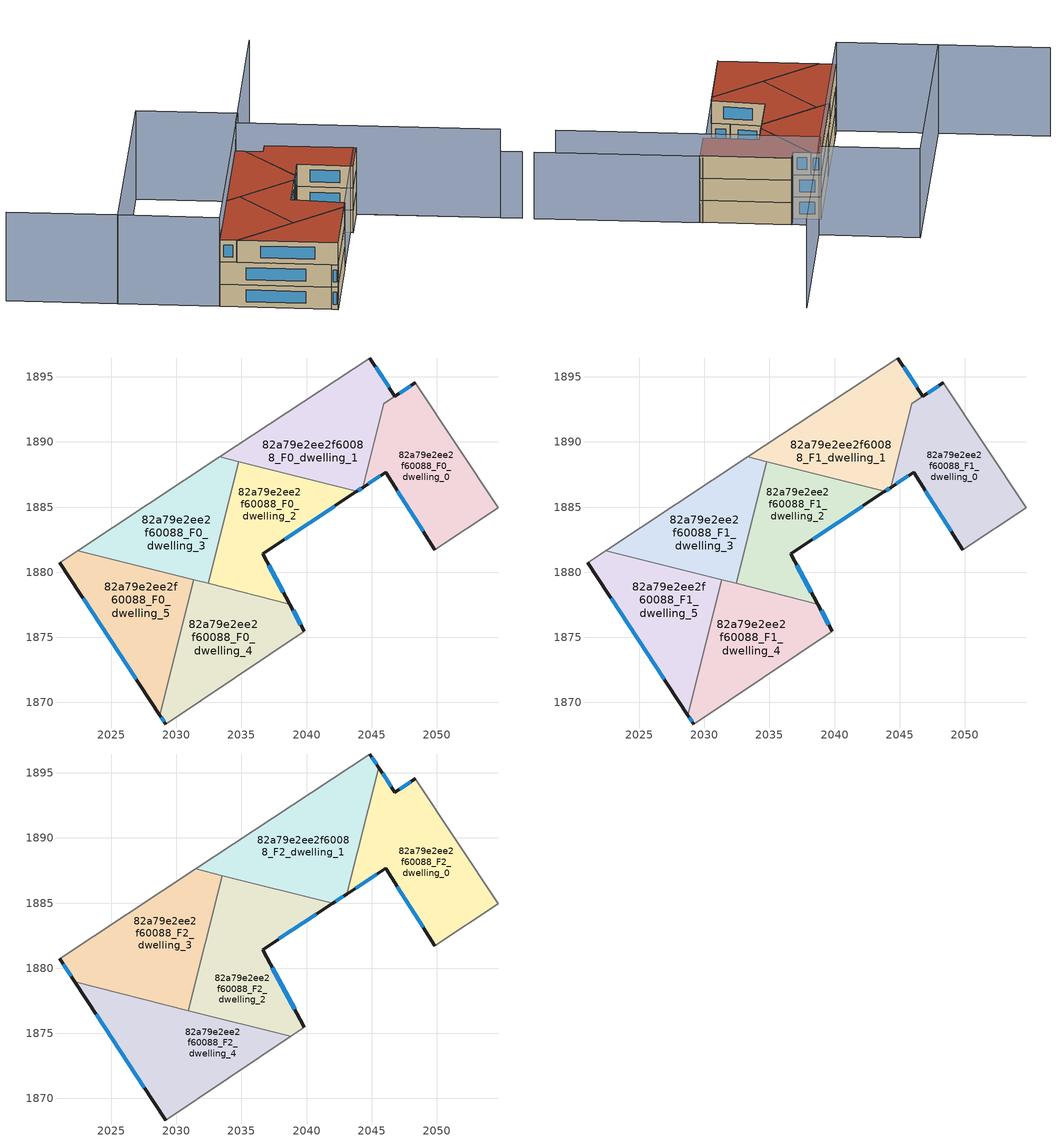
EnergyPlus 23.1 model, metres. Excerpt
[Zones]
82a79e2ee2f60088_F0_dwelling_0
 floor ground (EU_floor_Construction): 2048.36,1894.55 2054.74,1884.95 2049.85,1881.74 2046.08,1887.67 2044.32,1886.5 2045.94,1892.94 z0
 wall outside (EU_wall_Construction): 2044.32,1886.5 2046.08,1887.67 2049.85,1881.74 / 2048.36,1894.55 2046.79,1893.51 z0:3
 wall adiabatic (EU_wall_Construction): 2049.85,1881.74 2054.74,1884.95 2048.36,1894.55 z0:3
 wall to 82a79e2ee2f60088_F0_dwelling_1 (EU_wall_Construction): 2046.79,1893.51 2045.94,1892.95 / 2045.94,1892.94 2044.32,1886.5 z0:3
 window (EU_Window_Construction): 2046.97,1886.27 2048.97,1883.13 / 2044.73,1886.78 2045.67,1887.39 / 2047.99,1894.31 2047.16,1893.75 z0.7:2.3
82a79e2ee2f60088_F0_dwelling_1
 floor ground (EU_floor_Construction): 2044.84,1896.45 2046.79,1893.51 2045.94,1892.95 2044.32,1886.5 2043.86,1886.2 2033.34,1888.85 z0
 wall outside (EU_wall_Construction): 2046.79,1893.51 2044.84,1896.45 / 2043.86,1886.2 2044.32,1886.5 z0:3
 wall adiabatic (EU_wall_Construction): 2044.84,1896.45 2033.34,1888.85 z0:3
 wall to 82a79e2ee2f60088_F0_dwelling_2 (EU_wall_Construction): 2034.81,1888.48 2043.86,1886.2 z0:3
 wall to 82a79e2ee2f60088_F0_dwelling_3 (EU_wall_Construction): 2033.34,1888.85 2034.81,1888.48 z0:3
 window (EU_Window_Construction): 2046.33,1894.2 2045.3,1895.76 / 2043.96,1886.27 2044.21,1886.43 z0.7:2.3
82a79e2ee2f60088_F0_dwelling_2
 floor ground (EU_floor_Construction): 2043.86,1886.2 2036.62,1881.43 2038.71,1877.56 2032.45,1879.14 2034.81,1888.48 z0
 wall outside (EU_wall_Construction): 2038.71,1877.56 2036.62,1881.43 2043.86,1886.2 z0:3
 wall to 82a79e2ee2f60088_F0_dwelling_3 (EU_wall_Construction): 2034.81,1888.48 2032.45,1879.14 z0:3
 wall to 82a79e2ee2f60088_F0_dwelling_4 (EU_wall_Construction): 2032.45,1879.14 2038.71,1877.56 z0:3
 window (EU_Window_Construction): 2038.32,1882.55 2042.16,1885.08 / 2038.22,1878.47 2037.11,1880.52 z0.7:2.3
82a79e2ee2f60088_F0_dwelling_3
 floor ground (EU_floor_Construction): 2034.81,1888.48 2032.45,1879.14 2022.44,1881.67 2033.34,1888.85 z0
 wall adiabatic (EU_wall_Construction): 2033.34,1888.85 2022.44,1881.67 z0:3
 wall to 82a79e2ee2f60088_F0_dwelling_5 (EU_wall_Construction): 2022.44,1881.67 2031.36,1879.42 z0:3
 wall to 82a79e2ee2f60088_F0_dwelling_4 (EU_wall_Construction): 2031.36,1879.41 2032.45,1879.14 z0:3
82a79e2ee2f60088_F0_dwelling_4
 floor ground (EU_floor_Construction): 2038.71,1877.56 2039.84,1875.46 2029.18,1868.35 2028.73,1869.02 2031.36,1879.42 z0
 wall outside (EU_wall_Construction): 2039.84,1875.46 2038.71,1877.56 / 2028.73,1869.02 2029.18,1868.35 z0:3
 wall to 82a79e2ee2f60088_F0_dwelling_5 (EU_wall_Construction): 2031.36,1879.42 2028.73,1869.02 z0:3
 wall adiabatic (EU_wall_Construction): 2029.18,1868.35 2039.84,1875.46 z0:3
 window (EU_Window_Construction): 2039.57,1875.95 2038.97,1877.07 / 2028.84,1868.86 2029.07,1868.51 z0.7:2.3
82a79e2ee2f60088_F0_dwelling_5
 floor ground (EU_floor_Construction): 2031.36,1879.42 2028.73,1869.02 2021.04,1880.74 2022.44,1881.67 z0
 wall outside (EU_wall_Construction): 2021.04,1880.74 2028.73,1869.02 z0:3
 wall adiabatic (EU_wall_Construction): 2022.44,1881.67 2021.04,1880.74 z0:3
 window (EU_Window_Construction): 2022.84,1877.99 2026.93,1871.77 z0.7:2.3
82a79e2ee2f60088_F1_dwelling_0
 floor to 82a79e2ee2f60088_F0_dwelling_0 (EU_floor_Construction): 2048.36,1894.55 2054.74,1884.95 2049.85,1881.74 2046.08,1887.67 2044.32,1886.5 2045.94,1892.95 z3
 wall outside (EU_wall_Construction): 2044.32,1886.5 2046.08,1887.67 2049.85,1881.74 / 2048.36,1894.55 2046.79,1893.51 z3:6
 wall adiabatic (EU_wall_Construction): 2049.85,1881.74 2054.74,1884.95 2048.36,1894.55 z3:6
 wall to 82a79e2ee2f60088_F1_dwelling_1 (EU_wall_Construction): 2046.79,1893.51 2045.94,1892.95 / 2045.94,1892.94 2044.32,1886.5 z3:6
 window (EU_Window_Construction): 2046.97,1886.27 2048.97,1883.13 / 2044.73,1886.78 2045.67,1887.39 / 2047.99,1894.31 2047.16,1893.75 z3.7:5.3
82a79e2ee2f60088_F1_dwelling_1
 floor to 82a79e2ee2f60088_F0_dwelling_1 (EU_floor_Construction): 2044.84,1896.45 2046.79,1893.51 2045.94,1892.95 2044.32,1886.5 2043.86,1886.2 2033.34,1888.85 z3
 wall outside (EU_wall_Construction): 2046.79,1893.51 2044.84,1896.45 / 2043.86,1886.2 2044.32,1886.5 z3:6
 wall adiabatic (EU_wall_Construction): 2044.84,1896.45 2033.34,1888.85 z3:6
 wall to 82a79e2ee2f60088_F1_dwelling_2 (EU_wall_Construction): 2034.81,1888.48 2043.86,1886.2 z3:6
 wall to 82a79e2ee2f60088_F1_dwelling_3 (EU_wall_Construction): 2033.34,1888.85 2034.81,1888.48 z3:6
 window (EU_Window_Construction): 2046.33,1894.2 2045.3,1895.76 / 2043.96,1886.27 2044.21,1886.43 z3.7:5.3
82a79e2ee2f60088_F1_dwelling_2
 floor to 82a79e2ee2f60088_F0_dwelling_2 (EU_floor_Construction): 2043.86,1886.2 2036.62,1881.43 2038.71,1877.56 2032.45,1879.14 2034.81,1888.48 z3
 wall outside (EU_wall_Construction): 2038.71,1877.56 2036.62,1881.43 2043.86,1886.2 z3:6
 wall to 82a79e2ee2f60088_F1_dwelling_3 (EU_wall_Construction): 2034.81,1888.48 2032.45,1879.14 z3:6
 wall to 82a79e2ee2f60088_F1_dwelling_4 (EU_wall_Construction): 2032.45,1879.14 2038.71,1877.56 z3:6
 window (EU_Window_Construction): 2038.32,1882.55 2042.16,1885.08 / 2038.22,1878.47 2037.11,1880.52 z3.7:5.3
 ceiling adiabatic (EU_roof_Construction): 2038.71,1877.56 2036.62,1881.43 2042,1884.97 2034.41,1886.89 2032.45,1879.14 z6
82a79e2ee2f60088_F1_dwelling_3
 floor to 82a79e2ee2f60088_F0_dwelling_3 (EU_floor_Construction): 2034.81,1888.48 2032.45,1879.14 2022.44,1881.67 2033.34,1888.85 z3
 wall adiabatic (EU_wall_Construction): 2033.34,1888.85 2022.44,1881.67 z3:6
 wall to 82a79e2ee2f60088_F1_dwelling_5 (EU_wall_Construction): 2022.44,1881.67 2031.36,1879.42 z3:6
 wall to 82a79e2ee2f60088_F1_dwelling_4 (EU_wall_Construction): 2031.36,1879.41 2032.45,1879.14 z3:6
82a79e2ee2f60088_F1_dwelling_4
 floor to 82a79e2ee2f60088_F0_dwelling_4 (EU_floor_Construction): 2038.71,1877.56 2039.84,1875.46 2029.18,1868.35 2028.73,1869.02 2031.36,1879.42 z3
 wall outside (EU_wall_Construction): 2039.84,1875.46 2038.71,1877.56 / 2028.73,1869.02 2029.18,1868.35 z3:6
 wall to 82a79e2ee2f60088_F1_dwelling_5 (EU_wall_Construction): 2031.36,1879.42 2028.73,1869.02 z3:6
 wall adiabatic (EU_wall_Construction): 2029.18,1868.35 2039.84,1875.46 z3:6
 window (EU_Window_Construction): 2039.57,1875.95 2038.97,1877.07 / 2028.84,1868.86 2029.07,1868.51 z3.7:5.3
 ceiling adiabatic (EU_roof_Construction): 2039.84,1875.46 2038.71,1877.56 2031.57,1879.36 2030.91,1876.75 2038.8,1874.76 z6
82a79e2ee2f60088_F1_dwelling_5
 floor to 82a79e2ee2f60088_F0_dwelling_5 (EU_floor_Construction): 2031.36,1879.42 2028.73,1869.02 2021.04,1880.74 2022.44,1881.67 z3
 wall outside (EU_wall_Construction): 2021.04,1880.74 2028.73,1869.02 z3:6
 wall adiabatic (EU_wall_Construction): 2022.44,1881.67 2021.04,1880.74 z3:6
 window (EU_Window_Construction): 2022.84,1877.99 2026.93,1871.77 z3.7:5.3
82a79e2ee2f60088_F2_dwelling_0
 floor to 82a79e2ee2f60088_F1_dwelling_0 (EU_floor_Construction): 2048.36,1894.55 2054.74,1884.95 2049.85,1881.74 2046.08,1887.67 2044.32,1886.51 2045.94,1892.95 z6
 floor to 82a79e2ee2f60088_F1_dwelling_1 (EU_floor_Construction): 2045.54,1895.4 2046.79,1893.51 2045.94,1892.95 2044.32,1886.51 2043.86,1886.2 2043.26,1886.35 z6
 floor to 82a79e2ee2f60088_F1_dwelling_2 (EU_floor_Construction): 2043.86,1886.2 2043.09,1885.7 2043.26,1886.35 z6
 wall outside (EU_wall_Construction): 2048.36,1894.55 2046.79,1893.51 2045.54,1895.4 / 2043.09,1885.7 2046.08,1887.67 2049.85,1881.74 z6:9
 wall to 82a79e2ee2f60088_F2_dwelling_1 (EU_wall_Construction): 2045.54,1895.4 2043.09,1885.7 z6:9
 wall adiabatic (EU_wall_Construction): 2049.85,1881.74 2054.74,1884.95 2048.36,1894.55 z6:9
 window (EU_Window_Construction): 2046.5,1893.95 2045.83,1894.95 / 2047.99,1894.31 2047.16,1893.75 / 2046.97,1886.27 2048.97,1883.13 / 2043.8,1886.16 2045.38,1887.2 z6.7:8.3
 roof outside (EU_roof_Construction): 2054.74,1884.95 2048.36,1894.55 2046.79,1893.51 2045.54,1895.4 2043.09,1885.7 2046.08,1887.67 2049.85,1881.74 z9
82a79e2ee2f60088_F2_dwelling_1
 floor to 82a79e2ee2f60088_F1_dwelling_1 (EU_floor_Construction): 2044.84,1896.45 2045.54,1895.4 2043.26,1886.35 2033.34,1888.85 z6
 floor to 82a79e2ee2f60088_F1_dwelling_2 (EU_floor_Construction): 2043.26,1886.35 2043.09,1885.7 2042,1884.97 2034.41,1886.89 2034.81,1888.48 z6
 floor to 82a79e2ee2f60088_F1_dwelling_3 (EU_floor_Construction): 2034.81,1888.48 2034.41,1886.89 2031.48,1887.63 2033.34,1888.85 z6
 wall outside (EU_wall_Construction): 2045.54,1895.4 2044.84,1896.45 / 2042,1884.97 2043.09,1885.7 z6:9
 wall adiabatic (EU_wall_Construction): 2044.84,1896.45 2031.48,1887.63 z6:9
 wall to 82a79e2ee2f60088_F2_dwelling_2 (EU_wall_Construction): 2033.52,1887.11 2042,1884.97 z6:9
 wall to 82a79e2ee2f60088_F2_dwelling_3 (EU_wall_Construction): 2031.48,1887.63 2033.52,1887.11 z6:9
 window (EU_Window_Construction): 2045.38,1895.64 2045.01,1896.2 / 2042.25,1885.14 2042.84,1885.53 z6.7:8.3
 roof outside (EU_roof_Construction): 2043.09,1885.7 2045.54,1895.4 2044.84,1896.45 2031.48,1887.63 2042,1884.97 z9
82a79e2ee2f60088_F2_dwelling_2
 floor to 82a79e2ee2f60088_F1_dwelling_3 (EU_floor_Construction): 2034.41,1886.89 2032.45,1879.14 2031.57,1879.36 2033.52,1887.11 z6
 floor adiabatic (EU_floor_Construction): 2042,1884.97 2036.62,1881.43 2039.84,1875.46 2038.8,1874.76 2030.91,1876.75 2031.57,1879.36 2032.45,1879.14 2034.41,1886.89 z6
 wall outside (EU_wall_Construction): 2039.84,1875.46 2036.62,1881.43 2042,1884.97 z6:9
 wall adiabatic (EU_wall_Construction): 2038.8,1874.76 2039.84,1875.46 z6:9
 wall to 82a79e2ee2f60088_F2_dwelling_3 (EU_wall_Construction): 2033.52,1887.11 2030.91,1876.75 z6:9
 wall to 82a79e2ee2f60088_F2_dwelling_4 (EU_wall_Construction): 2030.91,1876.75 2038.8,1874.76 z6:9
 window (EU_Window_Construction): 2037.88,1882.26 2040.73,1884.14 / 2039.08,1876.86 2037.38,1880.03 z6.7:8.3
 roof outside (EU_roof_Construction): 2039.84,1875.46 2036.62,1881.43 2042,1884.97 2033.52,1887.11 2030.91,1876.75 2038.8,1874.76 z9
82a79e2ee2f60088_F2_dwelling_3
 floor to 82a79e2ee2f60088_F1_dwelling_3 (EU_floor_Construction): 2033.52,1887.11 2031.57,1879.36 2022.44,1881.66 2031.48,1887.63 z6
 floor to 82a79e2ee2f60088_F1_dwelling_5 (EU_floor_Construction): 2031.36,1879.42 2030.7,1876.81 2022.21,1878.95 2021.04,1880.74 2022.44,1881.66 z6
 floor to 82a79e2ee2f60088_F1_dwelling_4 (EU_floor_Construction): 2031.57,1879.36 2030.91,1876.75 2030.7,1876.81 2031.36,1879.42 z6
 wall outside (EU_wall_Construction): 2021.04,1880.74 2022.21,1878.95 z6:9
 wall adiabatic (EU_wall_Construction): 2031.48,1887.63 2021.04,1880.74 z6:9
 wall to 82a79e2ee2f60088_F2_dwelling_4 (EU_wall_Construction): 2022.21,1878.95 2030.91,1876.75 z6:9
 window (EU_Window_Construction): 2021.31,1880.32 2021.94,1879.37 z6.7:8.3
 roof outside (EU_roof_Construction): 2030.91,1876.75 2033.52,1887.11 2031.48,1887.63 2021.04,1880.74 2022.21,1878.95 z9
82a79e2ee2f60088_F2_dwelling_4
 floor to 82a79e2ee2f60088_F1_dwelling_4 (EU_floor_Construction): 2038.8,1874.76 2029.18,1868.35 2028.74,1869.02 2030.7,1876.81 z6
 floor to 82a79e2ee2f60088_F1_dwelling_5 (EU_floor_Construction): 2030.7,1876.81 2028.74,1869.02 2022.21,1878.95 z6
 wall outside (EU_wall_Construction): 2022.21,1878.95 2029.18,1868.35 z6:9
 wall adiabatic (EU_wall_Construction): 2029.18,1868.35 2038.8,1874.76 z6:9
 window (EU_Window_Construction): 2023.85,1876.46 2027.54,1870.84 z6.7:8.3
 roof outside (EU_roof_Construction): 2038.8,1874.76 2022.21,1878.95 2029.18,1868.35 z9
shading: 2029.07,1868.28 2054.59,1885.29 / 2054.59,1885.29 2066.27,1867.76 z0:9; 2064.68,1869.99 2046.41,1897.48 / 2046.41,1897.48 2068.48,1912.14 / 2014.04,1891.38 2006.33,1903.05 / 2048.98,1899.17 2021.04,1880.74 / 2021.04,1880.74 2014.02,1891.37 / 2014.02,1891.37 2041.96,1909.8 / 2041.96,1909.8 2048.98,1899.17 z0:12
[Building]
EU S2 Campaign: North Axis=0; Terrain=City; Solar Distribution=FullExterior
[Site:Location]
Budapest.Ferenc.Liszt.Intl.AP: Latitude=47.437; Longitude=19.256; Time Zone=1; Elevation=185
[SizingPeriod:WeatherFileDays]
AnnualSizingPeriod: Begin Month=1; Begin Day of Month=1; End Month=12; End Day of Month=31; Day of Week for Start Day=Monday; Use Weather File Daylight Saving Period=No; Use Weather File Rain and Snow Indicators=No
[MATERIAL]
EU_InternalMass_Material: Roughness=MediumRough; Thickness=0.1; Conductivity=1; Density=1800; Specific Heat=900; Thermal Absorptance=0.9; Solar Absorptance=0.7; Visible Absorptance=0.7
[MATERIAL:NOMASS] Roughness=MediumRough; Thermal Absorptance=0.9; Solar Absorptance=0.7; Visible Absorptance=0.7
Name | Thermal Resistance
EU_wall_NoMass | 0.832559
EU_roof_NoMass | 1.39638
EU_floor_NoMass | 0.872794
[WINDOWMATERIAL:SIMPLEGLAZINGSYSTEM]
EU_Window_SimpleGlazing: UFactor=2.79869; Solar Heat Gain Coefficient=0.75; Visible Transmittance=0.75
[CONSTRUCTION]
EU_wall_Construction: EU_wall_NoMass
EU_roof_Construction: EU_roof_NoMass
EU_floor_Construction: EU_floor_NoMass
EU_Window_Construction: EU_Window_SimpleGlazing
EU_InternalMass_Construction: EU_InternalMass_Material
[ZONE] Type=1; Multiplier=1; Ceiling Height=autocalculate; Floor Area=autocalculate; Part of Total Floor Area=Yes
Name | Volume
82a79e2ee2f60088_F0_dwelling_0 | 194.009
82a79e2ee2f60088_F1_dwelling_0 | 194.028
82a79e2ee2f60088_F2_dwelling_0 | 222.189
82a79e2ee2f60088_F0_dwelling_1; 82a79e2ee2f60088_F1_dwelling_1 | 196.873
82a79e2ee2f60088_F2_dwelling_1 | 222.184
82a79e2ee2f60088_F0_dwelling_2; 82a79e2ee2f60088_F1_dwelling_2 | 171.187
82a79e2ee2f60088_F2_dwelling_2 | 217.789
82a79e2ee2f60088_F0_dwelling_3; 82a79e2ee2f60088_F1_dwelling_3 | 171.189
82a79e2ee2f60088_F2_dwelling_3 | 217.779
82a79e2ee2f60088_F0_dwelling_4; 82a79e2ee2f60088_F1_dwelling_4 | 183.333
82a79e2ee2f60088_F2_dwelling_4 | 219.976
82a79e2ee2f60088_F0_dwelling_5; 82a79e2ee2f60088_F1_dwelling_5 | 183.319
[INTERNALMASS] Construction=EU_InternalMass_Construction
Name | Zone or ZoneList | Surface Area
82a79e2ee2f60088_F0_dwelling_0_EU_InternalMass | 82a79e2ee2f60088_F0_dwelling_0 | 64.6769
82a79e2ee2f60088_F0_dwelling_1_EU_InternalMass | 82a79e2ee2f60088_F0_dwelling_1 | 65.6232
82a79e2ee2f60088_F0_dwelling_2_EU_InternalMass | 82a79e2ee2f60088_F0_dwelling_2 | 57.0626
82a79e2ee2f60088_F0_dwelling_3_EU_InternalMass | 82a79e2ee2f60088_F0_dwelling_3 | 57.0592
82a79e2ee2f60088_F0_dwelling_4_EU_InternalMass | 82a79e2ee2f60088_F0_dwelling_4 | 61.1121
82a79e2ee2f60088_F0_dwelling_5_EU_InternalMass | 82a79e2ee2f60088_F0_dwelling_5 | 61.1034
82a79e2ee2f60088_F1_dwelling_0_EU_InternalMass | 82a79e2ee2f60088_F1_dwelling_0 | 64.6769
82a79e2ee2f60088_F1_dwelling_1_EU_InternalMass | 82a79e2ee2f60088_F1_dwelling_1 | 65.6232
82a79e2ee2f60088_F1_dwelling_2_EU_InternalMass | 82a79e2ee2f60088_F1_dwelling_2 | 57.0626
82a79e2ee2f60088_F1_dwelling_3_EU_InternalMass | 82a79e2ee2f60088_F1_dwelling_3 | 57.0592
82a79e2ee2f60088_F1_dwelling_4_EU_InternalMass | 82a79e2ee2f60088_F1_dwelling_4 | 61.1121
82a79e2ee2f60088_F1_dwelling_5_EU_InternalMass | 82a79e2ee2f60088_F1_dwelling_5 | 61.1034
82a79e2ee2f60088_F2_dwelling_0_EU_InternalMass | 82a79e2ee2f60088_F2_dwelling_0 | 74.0625
82a79e2ee2f60088_F2_dwelling_1_EU_InternalMass | 82a79e2ee2f60088_F2_dwelling_1 | 74.0633
82a79e2ee2f60088_F2_dwelling_2_EU_InternalMass | 82a79e2ee2f60088_F2_dwelling_2 | 72.5969
82a79e2ee2f60088_F2_dwelling_3_EU_InternalMass | 82a79e2ee2f60088_F2_dwelling_3 | 72.5948
82a79e2ee2f60088_F2_dwelling_4_EU_InternalMass | 82a79e2ee2f60088_F2_dwelling_4 | 73.3253
[OTHEREQUIPMENT] Fuel Type=Electricity; Design Level Calculation Method=Watts/Area; Power per Zone Floor Area=1; Fraction Latent=0; Fraction Radiant=0; Fraction Lost=0; Carbon Dioxide Generation Rate=0; EndUse Subcategory=EU_Step8_InternalGains
Name | Zone or ZoneList or Space or SpaceList | Schedule
EU_Step8_InternalGain_82a79e2ee2f60088_F0_dwelling_0_f000 | 82a79e2ee2f60088_F0_dwelling_0 | EU_Step8_GainSchedule_82a79e2ee2f60088_F0_dwelling_0_f000
EU_Step8_InternalGain_82a79e2ee2f60088_F0_dwelling_1_f000 | 82a79e2ee2f60088_F0_dwelling_1 | EU_Step8_GainSchedule_82a79e2ee2f60088_F0_dwelling_1_f000
EU_Step8_InternalGain_82a79e2ee2f60088_F0_dwelling_2_f000 | 82a79e2ee2f60088_F0_dwelling_2 | EU_Step8_GainSchedule_82a79e2ee2f60088_F0_dwelling_2_f000
EU_Step8_InternalGain_82a79e2ee2f60088_F0_dwelling_3_f000 | 82a79e2ee2f60088_F0_dwelling_3 | EU_Step8_GainSchedule_82a79e2ee2f60088_F0_dwelling_3_f000
EU_Step8_InternalGain_82a79e2ee2f60088_F0_dwelling_4_f000 | 82a79e2ee2f60088_F0_dwelling_4 | EU_Step8_GainSchedule_82a79e2ee2f60088_F0_dwelling_4_f000
EU_Step8_InternalGain_82a79e2ee2f60088_F0_dwelling_5_f000 | 82a79e2ee2f60088_F0_dwelling_5 | EU_Step8_GainSchedule_82a79e2ee2f60088_F0_dwelling_5_f000
EU_Step8_InternalGain_82a79e2ee2f60088_F1_dwelling_0_f000 | 82a79e2ee2f60088_F1_dwelling_0 | EU_Step8_GainSchedule_82a79e2ee2f60088_F1_dwelling_0_f000
EU_Step8_InternalGain_82a79e2ee2f60088_F1_dwelling_1_f000 | 82a79e2ee2f60088_F1_dwelling_1 | EU_Step8_GainSchedule_82a79e2ee2f60088_F1_dwelling_1_f000
EU_Step8_InternalGain_82a79e2ee2f60088_F1_dwelling_2_f000 | 82a79e2ee2f60088_F1_dwelling_2 | EU_Step8_GainSchedule_82a79e2ee2f60088_F1_dwelling_2_f000
EU_Step8_InternalGain_82a79e2ee2f60088_F1_dwelling_3_f000 | 82a79e2ee2f60088_F1_dwelling_3 | EU_Step8_GainSchedule_82a79e2ee2f60088_F1_dwelling_3_f000
EU_Step8_InternalGain_82a79e2ee2f60088_F1_dwelling_4_f000 | 82a79e2ee2f60088_F1_dwelling_4 | EU_Step8_GainSchedule_82a79e2ee2f60088_F1_dwelling_4_f000
EU_Step8_InternalGain_82a79e2ee2f60088_F1_dwelling_5_f000 | 82a79e2ee2f60088_F1_dwelling_5 | EU_Step8_GainSchedule_82a79e2ee2f60088_F1_dwelling_5_f000
EU_Step8_InternalGain_82a79e2ee2f60088_F2_dwelling_0_f000 | 82a79e2ee2f60088_F2_dwelling_0 | EU_Step8_GainSchedule_82a79e2ee2f60088_F2_dwelling_0_f000
EU_Step8_InternalGain_82a79e2ee2f60088_F2_dwelling_1_f000 | 82a79e2ee2f60088_F2_dwelling_1 | EU_Step8_GainSchedule_82a79e2ee2f60088_F2_dwelling_1_f000
EU_Step8_InternalGain_82a79e2ee2f60088_F2_dwelling_2_f000 | 82a79e2ee2f60088_F2_dwelling_2 | EU_Step8_GainSchedule_82a79e2ee2f60088_F2_dwelling_2_f000
EU_Step8_InternalGain_82a79e2ee2f60088_F2_dwelling_3_f000 | 82a79e2ee2f60088_F2_dwelling_3 | EU_Step8_GainSchedule_82a79e2ee2f60088_F2_dwelling_3_f000
EU_Step8_InternalGain_82a79e2ee2f60088_F2_dwelling_4_f000 | 82a79e2ee2f60088_F2_dwelling_4 | EU_Step8_GainSchedule_82a79e2ee2f60088_F2_dwelling_4_f000
[ZONEVENTILATION:DESIGNFLOWRATE] Schedule=EU_AlwaysOn; Design Flow Rate Calculation Method=AirChanges/Hour; Air Changes per Hour=0.475469; Ventilation Type=Natural; Fan Pressure Rise=0; Fan Total Efficiency=1; Constant Term Coefficient=1; Temperature Term Coefficient=0; Velocity Term Coefficient=0; Velocity Squared Term Coefficient=0; Minimum Indoor Temperature=-100; Maximum Indoor Temperature=100; Delta Temperature=-100; Minimum Outdoor Temperature=-100; Maximum Outdoor Temperature=100; Maximum Wind Speed=40
Name | Zone or ZoneList or Space or SpaceList
EU_ConstantAir_82a79e2ee2f60088_F0_dwelling_0 | 82a79e2ee2f60088_F0_dwelling_0
EU_ConstantAir_82a79e2ee2f60088_F0_dwelling_1 | 82a79e2ee2f60088_F0_dwelling_1
EU_ConstantAir_82a79e2ee2f60088_F0_dwelling_2 | 82a79e2ee2f60088_F0_dwelling_2
EU_ConstantAir_82a79e2ee2f60088_F0_dwelling_3 | 82a79e2ee2f60088_F0_dwelling_3
EU_ConstantAir_82a79e2ee2f60088_F0_dwelling_4 | 82a79e2ee2f60088_F0_dwelling_4
EU_ConstantAir_82a79e2ee2f60088_F0_dwelling_5 | 82a79e2ee2f60088_F0_dwelling_5
EU_ConstantAir_82a79e2ee2f60088_F1_dwelling_0 | 82a79e2ee2f60088_F1_dwelling_0
EU_ConstantAir_82a79e2ee2f60088_F1_dwelling_1 | 82a79e2ee2f60088_F1_dwelling_1
EU_ConstantAir_82a79e2ee2f60088_F1_dwelling_2 | 82a79e2ee2f60088_F1_dwelling_2
EU_ConstantAir_82a79e2ee2f60088_F1_dwelling_3 | 82a79e2ee2f60088_F1_dwelling_3
EU_ConstantAir_82a79e2ee2f60088_F1_dwelling_4 | 82a79e2ee2f60088_F1_dwelling_4
EU_ConstantAir_82a79e2ee2f60088_F1_dwelling_5 | 82a79e2ee2f60088_F1_dwelling_5
EU_ConstantAir_82a79e2ee2f60088_F2_dwelling_0 | 82a79e2ee2f60088_F2_dwelling_0
EU_ConstantAir_82a79e2ee2f60088_F2_dwelling_1 | 82a79e2ee2f60088_F2_dwelling_1
EU_ConstantAir_82a79e2ee2f60088_F2_dwelling_2 | 82a79e2ee2f60088_F2_dwelling_2
EU_ConstantAir_82a79e2ee2f60088_F2_dwelling_3 | 82a79e2ee2f60088_F2_dwelling_3
EU_ConstantAir_82a79e2ee2f60088_F2_dwelling_4 | 82a79e2ee2f60088_F2_dwelling_4
[HVACTEMPLATE:THERMOSTAT] Constant Heating Setpoint=20; Constant Cooling Setpoint=50
EU_HeatOnly_82a79e2ee2f60088_F0_dwelling_0; EU_HeatOnly_82a79e2ee2f60088_F0_dwelling_1; EU_HeatOnly_82a79e2ee2f60088_F0_dwelling_2; EU_HeatOnly_82a79e2ee2f60088_F0_dwelling_3; EU_HeatOnly_82a79e2ee2f60088_F0_dwelling_4; EU_HeatOnly_82a79e2ee2f60088_F0_dwelling_5; EU_HeatOnly_82a79e2ee2f60088_F1_dwelling_0; EU_HeatOnly_82a79e2ee2f60088_F1_dwelling_1; EU_HeatOnly_82a79e2ee2f60088_F1_dwelling_2; EU_HeatOnly_82a79e2ee2f60088_F1_dwelling_3; EU_HeatOnly_82a79e2ee2f60088_F1_dwelling_4; EU_HeatOnly_82a79e2ee2f60088_F1_dwelling_5; EU_HeatOnly_82a79e2ee2f60088_F2_dwelling_0; EU_HeatOnly_82a79e2ee2f60088_F2_dwelling_1; EU_HeatOnly_82a79e2ee2f60088_F2_dwelling_2; EU_HeatOnly_82a79e2ee2f60088_F2_dwelling_3; EU_HeatOnly_82a79e2ee2f60088_F2_dwelling_4
[HVACTEMPLATE:ZONE:IDEALLOADSAIRSYSTEM] System Availability Schedule=EU_AlwaysOn; Maximum Heating Supply Air Temperature=50; Minimum Cooling Supply Air Temperature=13; Maximum Heating Supply Air Humidity Ratio=0.0156; Minimum Cooling Supply Air Humidity Ratio=0.0077; Heating Limit=NoLimit; Cooling Limit=NoLimit; Heating Availability Schedule=EU_AlwaysOn; Cooling Availability Schedule=EU_CoolingOff; Dehumidification Control Type=ConstantSensibleHeatRatio; Cooling Sensible Heat Ratio=0.7; Dehumidification Setpoint=60; Humidification Control Type=None; Humidification Setpoint=30; Outdoor Air Method=None; Outdoor Air Flow Rate per Person=0.00944; Outdoor Air Flow Rate per Zone Floor Area=0; Outdoor Air Flow Rate per Zone=0; Demand Controlled Ventilation Type=None; Outdoor Air Economizer Type=NoEconomizer; Heat Recovery Type=None; Sensible Heat Recovery Effectiveness=0.7; Latent Heat Recovery Effectiveness=0.65
Name | Template Thermostat
82a79e2ee2f60088_F0_dwelling_0 | EU_HeatOnly_82a79e2ee2f60088_F0_dwelling_0
82a79e2ee2f60088_F0_dwelling_1 | EU_HeatOnly_82a79e2ee2f60088_F0_dwelling_1
82a79e2ee2f60088_F0_dwelling_2 | EU_HeatOnly_82a79e2ee2f60088_F0_dwelling_2
82a79e2ee2f60088_F0_dwelling_3 | EU_HeatOnly_82a79e2ee2f60088_F0_dwelling_3
82a79e2ee2f60088_F0_dwelling_4 | EU_HeatOnly_82a79e2ee2f60088_F0_dwelling_4
82a79e2ee2f60088_F0_dwelling_5 | EU_HeatOnly_82a79e2ee2f60088_F0_dwelling_5
82a79e2ee2f60088_F1_dwelling_0 | EU_HeatOnly_82a79e2ee2f60088_F1_dwelling_0
82a79e2ee2f60088_F1_dwelling_1 | EU_HeatOnly_82a79e2ee2f60088_F1_dwelling_1
82a79e2ee2f60088_F1_dwelling_2 | EU_HeatOnly_82a79e2ee2f60088_F1_dwelling_2
82a79e2ee2f60088_F1_dwelling_3 | EU_HeatOnly_82a79e2ee2f60088_F1_dwelling_3
82a79e2ee2f60088_F1_dwelling_4 | EU_HeatOnly_82a79e2ee2f60088_F1_dwelling_4
82a79e2ee2f60088_F1_dwelling_5 | EU_HeatOnly_82a79e2ee2f60088_F1_dwelling_5
82a79e2ee2f60088_F2_dwelling_0 | EU_HeatOnly_82a79e2ee2f60088_F2_dwelling_0
82a79e2ee2f60088_F2_dwelling_1 | EU_HeatOnly_82a79e2ee2f60088_F2_dwelling_1
82a79e2ee2f60088_F2_dwelling_2 | EU_HeatOnly_82a79e2ee2f60088_F2_dwelling_2
82a79e2ee2f60088_F2_dwelling_3 | EU_HeatOnly_82a79e2ee2f60088_F2_dwelling_3
82a79e2ee2f60088_F2_dwelling_4 | EU_HeatOnly_82a79e2ee2f60088_F2_dwelling_4
[SIZING:ZONE] Zone Cooling Design Supply Air Temperature Input Method=SupplyAirTemperature; Zone Cooling Design Supply Air Temperature=13; Zone Heating Design Supply Air Temperature Input Method=SupplyAirTemperature; Zone Heating Design Supply Air Temperature=50; Zone Cooling Design Supply Air Humidity Ratio=0.008; Zone Heating Design Supply Air Humidity Ratio=0.008; Cooling Design Air Flow Method=DesignDay; Cooling Design Air Flow Rate=0; Cooling Minimum Air Flow per Zone Floor Area=0.000762; Cooling Minimum Air Flow=0; Cooling Minimum Air Flow Fraction=0.2; Heating Design Air Flow Method=DesignDay; Heating Design Air Flow Rate=0; Heating Maximum Air Flow per Zone Floor Area=0.002032; Heating Maximum Air Flow=0.141576; Heating Maximum Air Flow Fraction=0.3; Account for Dedicated Outdoor Air System=No; Dedicated Outdoor Air System Control Strategy=NeutralSupplyAir; Dedicated Outdoor Air Low Setpoint Temperature for Design=autosize; Dedicated Outdoor Air High Setpoint Temperature for Design=autosize; Zone Load Sizing Method=Sensible Load Only No Latent Load; Zone Latent Cooling Design Supply Air Humidity Ratio Input Method=HumidityRatioDifference; Zone Cooling Design Supply Air Humidity Ratio Difference=0.005; Zone Latent Heating Design Supply Air Humidity Ratio Input Method=HumidityRatioDifference; Zone Humidification Design Supply Air Humidity Ratio Difference=0.005
82a79e2ee2f60088_F0_dwelling_0; 82a79e2ee2f60088_F0_dwelling_1; 82a79e2ee2f60088_F0_dwelling_2; 82a79e2ee2f60088_F0_dwelling_3; 82a79e2ee2f60088_F0_dwelling_4; 82a79e2ee2f60088_F0_dwelling_5; 82a79e2ee2f60088_F1_dwelling_0; 82a79e2ee2f60088_F1_dwelling_1; 82a79e2ee2f60088_F1_dwelling_2; 82a79e2ee2f60088_F1_dwelling_3; 82a79e2ee2f60088_F1_dwelling_4; 82a79e2ee2f60088_F1_dwelling_5; 82a79e2ee2f60088_F2_dwelling_0; 82a79e2ee2f60088_F2_dwelling_1; 82a79e2ee2f60088_F2_dwelling_2; 82a79e2ee2f60088_F2_dwelling_3; 82a79e2ee2f60088_F2_dwelling_4
[SCHEDULE:CONSTANT]
Name | Hourly Value
EU_AlwaysOn | 1
EU_CoolingOff | 0
[SCHEDULE:FILE] Column Number=1; Rows to Skip at Top=0; Number of Hours of Data=8760; Column Separator=Comma; Interpolate to Timestep=No; Minutes per Item=60; Adjust Schedule for Daylight Savings=Yes
Name | File
EU_Step8_GainSchedule_82a79e2ee2f60088_F0_dwelling_0_f000 | ../../schedules/82a79e2ee2f60088/82a79e2ee2f60088_F0_dwelling_0_f000_gain.csv
EU_Step8_GainSchedule_82a79e2ee2f60088_F0_dwelling_1_f000 | ../../schedules/82a79e2ee2f60088/82a79e2ee2f60088_F0_dwelling_1_f000_gain.csv
EU_Step8_GainSchedule_82a79e2ee2f60088_F0_dwelling_2_f000 | ../../schedules/82a79e2ee2f60088/82a79e2ee2f60088_F0_dwelling_2_f000_gain.csv
EU_Step8_GainSchedule_82a79e2ee2f60088_F0_dwelling_3_f000 | ../../schedules/82a79e2ee2f60088/82a79e2ee2f60088_F0_dwelling_3_f000_gain.csv
EU_Step8_GainSchedule_82a79e2ee2f60088_F0_dwelling_4_f000 | ../../schedules/82a79e2ee2f60088/82a79e2ee2f60088_F0_dwelling_4_f000_gain.csv
EU_Step8_GainSchedule_82a79e2ee2f60088_F0_dwelling_5_f000 | ../../schedules/82a79e2ee2f60088/82a79e2ee2f60088_F0_dwelling_5_f000_gain.csv
EU_Step8_GainSchedule_82a79e2ee2f60088_F1_dwelling_0_f000 | ../../schedules/82a79e2ee2f60088/82a79e2ee2f60088_F1_dwelling_0_f000_gain.csv
EU_Step8_GainSchedule_82a79e2ee2f60088_F1_dwelling_1_f000 | ../../schedules/82a79e2ee2f60088/82a79e2ee2f60088_F1_dwelling_1_f000_gain.csv
EU_Step8_GainSchedule_82a79e2ee2f60088_F1_dwelling_2_f000 | ../../schedules/82a79e2ee2f60088/82a79e2ee2f60088_F1_dwelling_2_f000_gain.csv
EU_Step8_GainSchedule_82a79e2ee2f60088_F1_dwelling_3_f000 | ../../schedules/82a79e2ee2f60088/82a79e2ee2f60088_F1_dwelling_3_f000_gain.csv
EU_Step8_GainSchedule_82a79e2ee2f60088_F1_dwelling_4_f000 | ../../schedules/82a79e2ee2f60088/82a79e2ee2f60088_F1_dwelling_4_f000_gain.csv
EU_Step8_GainSchedule_82a79e2ee2f60088_F1_dwelling_5_f000 | ../../schedules/82a79e2ee2f60088/82a79e2ee2f60088_F1_dwelling_5_f000_gain.csv
EU_Step8_GainSchedule_82a79e2ee2f60088_F2_dwelling_0_f000 | ../../schedules/82a79e2ee2f60088/82a79e2ee2f60088_F2_dwelling_0_f000_gain.csv
EU_Step8_GainSchedule_82a79e2ee2f60088_F2_dwelling_1_f000 | ../../schedules/82a79e2ee2f60088/82a79e2ee2f60088_F2_dwelling_1_f000_gain.csv
EU_Step8_GainSchedule_82a79e2ee2f60088_F2_dwelling_2_f000 | ../../schedules/82a79e2ee2f60088/82a79e2ee2f60088_F2_dwelling_2_f000_gain.csv
EU_Step8_GainSchedule_82a79e2ee2f60088_F2_dwelling_3_f000 | ../../schedules/82a79e2ee2f60088/82a79e2ee2f60088_F2_dwelling_3_f000_gain.csv
EU_Step8_GainSchedule_82a79e2ee2f60088_F2_dwelling_4_f000 | ../../schedules/82a79e2ee2f60088/82a79e2ee2f60088_F2_dwelling_4_f000_gain.csv
